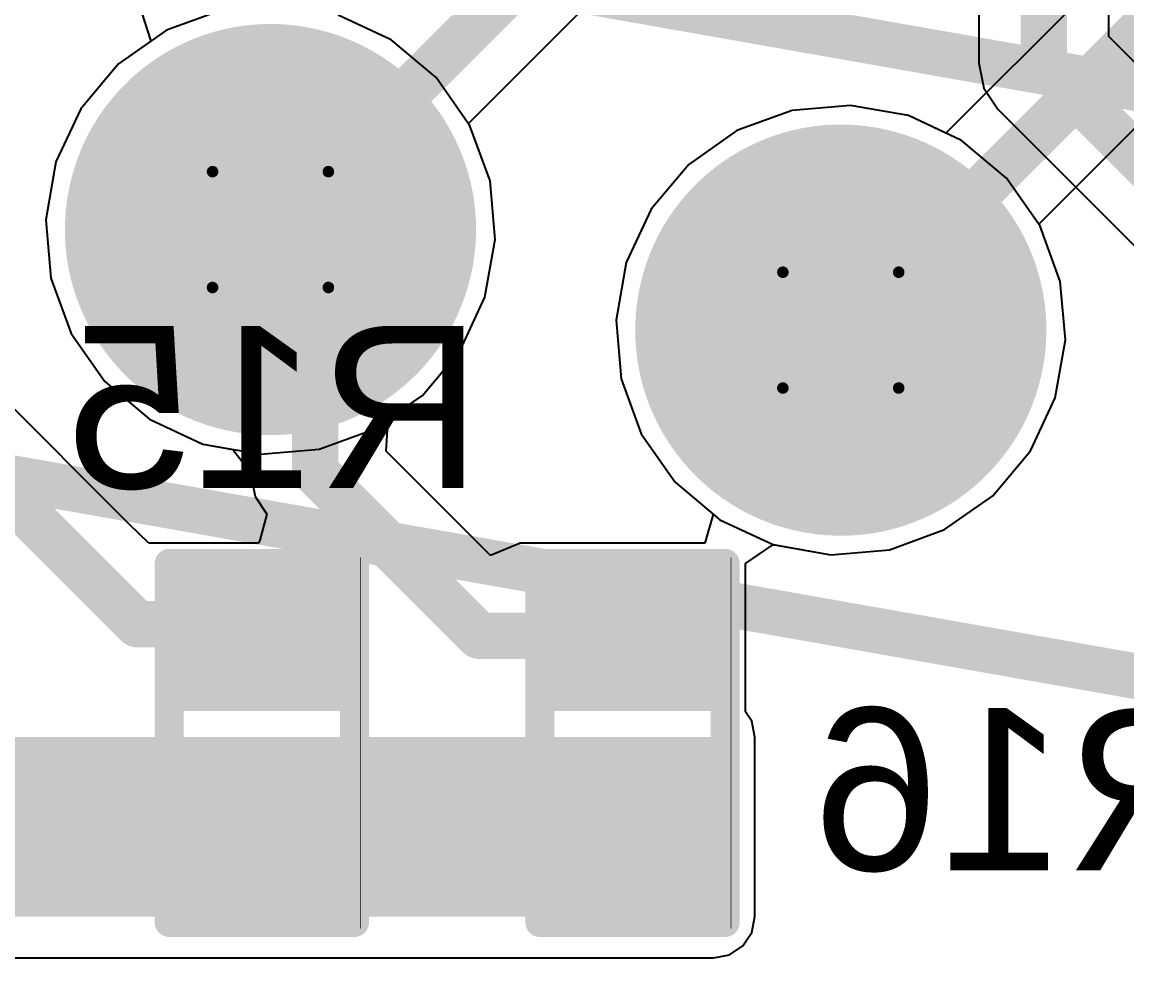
# Model space of a CAD drawing. Header units: inches. Extents: x -8 to 384, y -12 to 64.
# Drawn here: x 11.648 to 16.494, y -8.247 to -4.103 of the extents above; entities that cross this region are included whole.
import ezdxf

# ---------------------------------------------------------------- set-up
doc = ezdxf.new("R2010")
doc.units = ezdxf.units.IN
for name, color, linetype in [('Board_outline', 216, 'Continuous'), ('Bottom Layer', 5, 'Continuous'), ('Bottom Overlay', 54, 'Continuous'), ('Bottom Paste', 16, 'Continuous'), ('Bottom Solder', 6, 'Continuous'), ('Drill Drawing', 1, 'Continuous'), ('Multi-Layer', 9, 'Continuous'), ('Pad Holes', 156, 'Continuous'), ('Top Layer', 1, 'Continuous'), ('Top Overlay', 2, 'Continuous'), ('Top Solder', 216, 'Continuous')]:
    doc.layers.add(name, color=color, linetype=linetype)
doc.styles.add('Arial', font='', dxfattribs={"height": 0.2})
doc.styles.get('Arial').set_extended_font_data('Arial')

# ---------------------------------------------------------------- blocks, each defined once
blk = doc.blocks.new('HDR1X8_10')
at = {"layer": 'Bottom Layer'}
h = blk.add_hatch(color=5, dxfattribs=at)
edge = h.paths.add_edge_path()
edge.add_arc((10.16, 0), 0.8, 0, 360)
h = blk.add_hatch(color=5, dxfattribs=at)
edge = h.paths.add_edge_path()
edge.add_arc((12.7, 0), 0.8, 0, 360)
at = {"layer": 'Bottom Solder'}
h = blk.add_hatch(color=6, dxfattribs=at)
edge = h.paths.add_edge_path()
edge.add_arc((10.16, 0), 0.9016, 0, 360)
h = blk.add_hatch(color=6, dxfattribs=at)
edge = h.paths.add_edge_path()
edge.add_arc((12.7, 0), 0.9016, 0, 360)
at = {"layer": 'Multi-Layer'}
h = blk.add_hatch(color=9, dxfattribs=at)
edge = h.paths.add_edge_path()
edge.add_arc((10.16, 0), 0.8, 0, 360)
h = blk.add_hatch(color=9, dxfattribs=at)
edge = h.paths.add_edge_path()
edge.add_arc((12.7, 0), 0.8, 0, 360)
at = {"layer": 'Pad Holes'}
h = blk.add_hatch(color=7, dxfattribs=at)
edge = h.paths.add_edge_path()
edge.add_arc((10.16, 0), 0.475, 0, 360)
h = blk.add_hatch(color=7, dxfattribs=at)
edge = h.paths.add_edge_path()
edge.add_arc((12.7, 0), 0.475, 0, 360)
at = {"layer": 'Top Layer'}
h = blk.add_hatch(color=1, dxfattribs=at)
edge = h.paths.add_edge_path()
edge.add_arc((10.16, 0), 0.8, 0, 360)
h = blk.add_hatch(color=1, dxfattribs=at)
edge = h.paths.add_edge_path()
edge.add_arc((12.7, 0), 0.8, 0, 360)
at = {"layer": 'Top Solder'}
h = blk.add_hatch(color=216, dxfattribs=at)
edge = h.paths.add_edge_path()
edge.add_arc((10.16, 0), 0.9016, 0, 360)
h = blk.add_hatch(color=216, dxfattribs=at)
edge = h.paths.add_edge_path()
edge.add_arc((12.7, 0), 0.9016, 0, 360)
at = {"layer": 'Top Overlay'}
for points in [[(-1.27, 1.27, 0.2, 0.2, 0), (19.05, 1.27, 0.2, 0.2, 0)], [(-1.27, -1.27, 0.2, 0.2, 0), (19.05, -1.27, 0.2, 0.2, 0)]]:
    blk.add_lwpolyline(points, format="xyseb", dxfattribs=at)
blk = doc.blocks.new('R__0402_B_12')
at = {"layer": 'Bottom Layer'}
for points in [[(-0.2413, 0.3175), (-0.2413, -0.3175), (-0.6985, -0.3175), (-0.6985, 0.3175)], [(0.6985, 0.3175), (0.6985, -0.3175), (0.2413, -0.3175), (0.2413, 0.3175)]]:
    blk.add_hatch(color=5, dxfattribs=at).paths.add_polyline_path(points)
at = {"layer": 'Bottom Paste'}
for points in [[(-0.2413, 0.3175), (-0.2413, -0.3175), (-0.6985, -0.3175), (-0.6985, 0.3175)], [(0.6985, 0.3175), (0.6985, -0.3175), (0.2413, -0.3175), (0.2413, 0.3175)]]:
    blk.add_hatch(color=16, dxfattribs=at).paths.add_polyline_path(points)
at = {"layer": 'Bottom Solder'}
for points in [[(-0.1397, 0.4191), (-0.1397, -0.4191), (-0.8001, -0.4191), (-0.8001, 0.4191)], [(0.8001, 0.4191), (0.8001, -0.4191), (0.1397, -0.4191), (0.1397, 0.4191)]]:
    blk.add_hatch(color=6, dxfattribs=at).paths.add_polyline_path(points)
at = {"layer": 'Bottom Overlay'}
for points in [[(-0.7874, -0.4064, 0.127, 0.127, 0), (-0.7874, 0.4064, 0.127, 0.127, 0)], [(0.7874, 0.4064, 0.127, 0.127, 0), (-0.7874, 0.4064, 0.127, 0.127, 0)], [(0.7874, -0.4064, 0.127, 0.127, 0), (0.7874, 0.4064, 0.127, 0.127, 0)], [(0.8128, 0.4318, 0.00323, 0.00323, 0), (-0.8128, 0.4318, 0.00323, 0.00323, 0)], [(0.7874, -0.4064, 0.127, 0.127, 0), (-0.7874, -0.4064, 0.127, 0.127, 0)]]:
    blk.add_lwpolyline(points, format="xyseb", dxfattribs=at)
for points in [[(-0.8191, 0.4064, 0.0635, 0.0635, 1), (-0.7556, 0.4064, 0.0635, 0.0635, 1)], [(-0.8191, 0.4064, 0.0635, 0.0635, 1), (-0.7556, 0.4064, 0.0635, 0.0635, 1)], [(0.7556, 0.4064, 0.0635, 0.0635, 1), (0.8191, 0.4064, 0.0635, 0.0635, 1)], [(0.7556, 0.4064, 0.0635, 0.0635, 1), (0.8191, 0.4064, 0.0635, 0.0635, 1)], [(-0.8136, 0.4318, 0.00161, 0.00161, 1), (-0.812, 0.4318, 0.00161, 0.00161, 1)], [(0.812, 0.4318, 0.00161, 0.00161, 1), (0.8136, 0.4318, 0.00161, 0.00161, 1)], [(-0.8191, -0.4064, 0.0635, 0.0635, 1), (-0.7556, -0.4064, 0.0635, 0.0635, 1)], [(-0.8191, -0.4064, 0.0635, 0.0635, 1), (-0.7556, -0.4064, 0.0635, 0.0635, 1)], [(0.7556, -0.4064, 0.0635, 0.0635, 1), (0.8191, -0.4064, 0.0635, 0.0635, 1)], [(0.7556, -0.4064, 0.0635, 0.0635, 1), (0.8191, -0.4064, 0.0635, 0.0635, 1)]]:
    blk.add_lwpolyline(points, format="xyseb", close=True, dxfattribs=at)
blk = doc.blocks.new('R__0402_B_13')
at = {"layer": 'Bottom Layer'}
for points in [[(-0.2413, 0.3175), (-0.2413, -0.3175), (-0.6985, -0.3175), (-0.6985, 0.3175)], [(0.6985, 0.3175), (0.6985, -0.3175), (0.2413, -0.3175), (0.2413, 0.3175)]]:
    blk.add_hatch(color=5, dxfattribs=at).paths.add_polyline_path(points)
at = {"layer": 'Bottom Paste'}
for points in [[(-0.2413, 0.3175), (-0.2413, -0.3175), (-0.6985, -0.3175), (-0.6985, 0.3175)], [(0.6985, 0.3175), (0.6985, -0.3175), (0.2413, -0.3175), (0.2413, 0.3175)]]:
    blk.add_hatch(color=16, dxfattribs=at).paths.add_polyline_path(points)
at = {"layer": 'Bottom Solder'}
for points in [[(-0.1397, 0.4191), (-0.1397, -0.4191), (-0.8001, -0.4191), (-0.8001, 0.4191)], [(0.8001, 0.4191), (0.8001, -0.4191), (0.1397, -0.4191), (0.1397, 0.4191)]]:
    blk.add_hatch(color=6, dxfattribs=at).paths.add_polyline_path(points)
at = {"layer": 'Bottom Overlay'}
for points in [[(-0.7874, -0.4064, 0.127, 0.127, 0), (-0.7874, 0.4064, 0.127, 0.127, 0)], [(0.7874, 0.4064, 0.127, 0.127, 0), (-0.7874, 0.4064, 0.127, 0.127, 0)], [(0.7874, -0.4064, 0.127, 0.127, 0), (0.7874, 0.4064, 0.127, 0.127, 0)], [(0.8128, 0.4318, 0.00323, 0.00323, 0), (-0.8128, 0.4318, 0.00323, 0.00323, 0)], [(0.7874, -0.4064, 0.127, 0.127, 0), (-0.7874, -0.4064, 0.127, 0.127, 0)]]:
    blk.add_lwpolyline(points, format="xyseb", dxfattribs=at)
for points in [[(-0.8191, 0.4064, 0.0635, 0.0635, 1), (-0.7556, 0.4064, 0.0635, 0.0635, 1)], [(-0.8191, 0.4064, 0.0635, 0.0635, 1), (-0.7556, 0.4064, 0.0635, 0.0635, 1)], [(0.7556, 0.4064, 0.0635, 0.0635, 1), (0.8191, 0.4064, 0.0635, 0.0635, 1)], [(0.7556, 0.4064, 0.0635, 0.0635, 1), (0.8191, 0.4064, 0.0635, 0.0635, 1)], [(-0.8136, 0.4318, 0.00161, 0.00161, 1), (-0.812, 0.4318, 0.00161, 0.00161, 1)], [(0.812, 0.4318, 0.00161, 0.00161, 1), (0.8136, 0.4318, 0.00161, 0.00161, 1)], [(-0.8191, -0.4064, 0.0635, 0.0635, 1), (-0.7556, -0.4064, 0.0635, 0.0635, 1)], [(-0.8191, -0.4064, 0.0635, 0.0635, 1), (-0.7556, -0.4064, 0.0635, 0.0635, 1)], [(0.7556, -0.4064, 0.0635, 0.0635, 1), (0.8191, -0.4064, 0.0635, 0.0635, 1)], [(0.7556, -0.4064, 0.0635, 0.0635, 1), (0.8191, -0.4064, 0.0635, 0.0635, 1)]]:
    blk.add_lwpolyline(points, format="xyseb", close=True, dxfattribs=at)

msp = doc.modelspace()

# ---------------------------------------------------------------- hatches: boundary and pattern name
at = {"layer": 'Bottom Layer'}
msp.add_hatch(color=5, dxfattribs=at).paths.add_polyline_path([(9.1186, -8.0264), (14.6812, -8.0264), (14.6812, -7.239), (9.1186, -7.239)])

# ---------------------------------------------------------------- linework, layer by layer
at = {"layer": 'Board_outline'}
msp.add_lwpolyline([(37.5368, 13.3604, 0.254, 0.254, 1), (-7.4632, 13.3604, 0.254, 0.254, 1)], format="xyseb", close=True, dxfattribs=at)
at = {"layer": 'Bottom Layer'}
for p, q in [((16.5283, -3.7619), (15.7001, -4.5902)), ((12.5242, -4.0502), (12.2822, -4.1383)), ((13.2675, -4.1813), (13.0342, -4.0725)), ((12.2822, -4.1383), (12.0713, -4.2859)), ((13.4647, -4.3468), (13.2675, -4.1813)), ((16.107, -4.989), (16.8478, -4.2482)), ((12.0713, -4.2859), (11.9058, -4.4832)), ((13.6124, -4.5577), (13.4647, -4.3468)), ((11.9058, -4.4832), (11.797, -4.7165)), ((15.0256, -4.4913), (14.7836, -4.5793)), ((15.282, -4.4688), (15.0256, -4.4913)), ((15.5356, -4.5135), (15.282, -4.4688)), ((15.7001, -4.5902), (15.5356, -4.5135)), ((13.7005, -4.7996), (13.6124, -4.5577)), ((14.7836, -4.5793), (14.5727, -4.727)), ((11.797, -4.7165), (11.7523, -4.97)), ((14.5727, -4.727), (14.4072, -4.9242)), ((13.7229, -5.0561), (13.7005, -4.7996)), ((14.4072, -4.9242), (14.2984, -5.1576)), ((11.7523, -4.97), (11.7748, -5.2265)), ((16.1138, -4.9987), (16.107, -4.989)), ((16.2019, -5.2407), (16.1138, -4.9987)), ((13.6782, -5.3096), (13.7229, -5.0561)), ((14.2984, -5.1576), (14.2537, -5.4111)), ((12.118, -6.305), (10.9982, -5.1851)), ((11.7748, -5.2265), (11.8628, -5.4685)), ((16.2243, -5.4971), (16.2019, -5.2407)), ((13.5694, -5.543), (13.6782, -5.3096)), ((14.2537, -5.4111), (14.2762, -5.6676)), ((11.8628, -5.4685), (12.0105, -5.6794)), ((16.1796, -5.7507), (16.2243, -5.4971)), ((13.4039, -5.7402), (13.5694, -5.543)), ((14.2762, -5.6676), (14.3642, -5.9095)), ((12.0105, -5.6794), (12.2077, -5.8448)), ((13.2541, -5.8451), (13.4039, -5.7402)), ((16.0708, -5.984), (16.1796, -5.7507)), ((12.2077, -5.8448), (12.441, -5.9537)), ((13.2453, -5.9845), (13.2541, -5.8451)), ((14.3642, -5.9095), (14.5119, -6.1204)), ((12.441, -5.9537), (12.5728, -5.9769)), ((12.5728, -5.9769), (12.6483, -6.0752)), ((13.7033, -6.4424), (13.2453, -5.9845)), ((15.9053, -6.1813), (16.0708, -5.984)), ((12.6483, -6.0752), (12.67, -6.1842)), ((14.5119, -6.1204), (14.6795, -6.2611)), ((12.67, -6.1842), (12.7214, -6.2611)), ((15.6944, -6.3289), (15.9053, -6.1813)), ((12.7214, -6.2611), (12.6908, -6.3752)), ((14.6795, -6.2611), (14.643, -6.3881)), ((12.2047, -6.3881), (12.118, -6.305)), ((15.4525, -6.417), (15.6944, -6.3289)), ((12.6855, -6.3881), (12.2047, -6.3881)), ((12.2047, -6.3881), (12.2047, -6.3881)), ((12.2047, -6.3881), (12.2047, -6.3881)), ((12.6908, -6.3752), (12.6855, -6.3881)), ((13.8303, -6.3898), (13.7033, -6.4424)), ((14.643, -6.3881), (13.8303, -6.3881)), ((13.8303, -6.3881), (13.8303, -6.3898)), ((14.8209, -6.4782), (14.9416, -6.3953)), ((14.9416, -6.3953), (14.9479, -6.3957)), ((14.9479, -6.3957), (15.196, -6.4394)), ((15.196, -6.4394), (15.4525, -6.417)), ((14.8209, -7.128), (14.8209, -6.4782)), ((14.8487, -7.1696), (14.8209, -7.128)), ((14.8625, -7.239), (14.8487, -7.1696)), ((14.8625, -8.0264), (14.8625, -7.239)), ((14.8487, -8.0958), (14.8625, -8.0264)), ((14.8209, -8.1374), (14.8487, -8.0958)), ((14.8209, -8.1407), (14.8209, -8.1374)), ((14.7506, -8.1939), (14.8094, -8.1546)), ((14.8094, -8.1546), (14.8187, -8.1407)), ((14.8187, -8.1407), (14.8209, -8.1407)), ((10.2417, -8.2077), (14.6812, -8.2077)), ((14.6812, -8.2077), (14.7506, -8.1939))]:
    msp.add_line(p, q, dxfattribs=at)
for points in [[(15.239, -5.4541, 0.2032, 0.2032, 0), (16.7298, -3.9634, 0.2032, 0.2032, 0)], [(10.2362, -4.826, 0.2032, 0.2032, 0), (12.1539, -6.7437, 0.2032, 0.2032, 0)], [(12.7376, -5.0131, 0.2032, 0.2032, 0), (12.9331, -5.2086, 0.2032, 0.2032, 0)], [(12.9331, -6.0751, 0.2032, 0.2032, 0), (12.9331, -5.2086, 0.2032, 0.2032, 0)], [(12.9331, -6.0751, 0.2032, 0.2032, 0), (13.6525, -6.7945, 0.2032, 0.2032, 0)], [(12.1539, -6.7437, 0.2032, 0.2032, 0), (12.7, -6.7437, 0.2032, 0.2032, 0)], [(13.6525, -6.7945, 0.2032, 0.2032, 0), (14.3256, -6.7945, 0.2032, 0.2032, 0)]]:
    msp.add_lwpolyline(points, format="xyseb", dxfattribs=at)
for points in [[(12.6868, -5.0131, 0.1016, 0.1016, 1), (12.7884, -5.0131, 0.1016, 0.1016, 1)], [(12.8823, -5.2086, 0.1016, 0.1016, 1), (12.9839, -5.2086, 0.1016, 0.1016, 1)], [(12.8823, -5.2086, 0.1016, 0.1016, 1), (12.9839, -5.2086, 0.1016, 0.1016, 1)], [(15.1882, -5.4541, 0.1016, 0.1016, 1), (15.2898, -5.4541, 0.1016, 0.1016, 1)], [(12.8823, -6.0751, 0.1016, 0.1016, 1), (12.9839, -6.0751, 0.1016, 0.1016, 1)], [(12.8823, -6.0751, 0.1016, 0.1016, 1), (12.9839, -6.0751, 0.1016, 0.1016, 1)], [(12.1031, -6.7437, 0.1016, 0.1016, 1), (12.2047, -6.7437, 0.1016, 0.1016, 1)], [(12.1031, -6.7437, 0.1016, 0.1016, 1), (12.2047, -6.7437, 0.1016, 0.1016, 1)], [(12.6492, -6.7437, 0.1016, 0.1016, 1), (12.7508, -6.7437, 0.1016, 0.1016, 1)], [(13.6017, -6.7945, 0.1016, 0.1016, 1), (13.7033, -6.7945, 0.1016, 0.1016, 1)], [(13.6017, -6.7945, 0.1016, 0.1016, 1), (13.7033, -6.7945, 0.1016, 0.1016, 1)], [(14.2748, -6.7945, 0.1016, 0.1016, 1), (14.3764, -6.7945, 0.1016, 0.1016, 1)]]:
    msp.add_lwpolyline(points, format="xyseb", close=True, dxfattribs=at)
at = {"layer": 'Drill Drawing'}
for points in [[(12.4836, -4.7591, 0.0508, 0.0508, 0), (12.9916, -4.7591, 0.0508, 0.0508, 0)], [(12.4836, -5.2671, 0.0508, 0.0508, 0), (12.4836, -4.7591, 0.0508, 0.0508, 0)], [(12.9916, -5.2671, 0.0508, 0.0508, 0), (12.9916, -4.7591, 0.0508, 0.0508, 0)], [(14.985, -5.2001, 0.0508, 0.0508, 0), (15.493, -5.2001, 0.0508, 0.0508, 0)], [(14.985, -5.7081, 0.0508, 0.0508, 0), (14.985, -5.2001, 0.0508, 0.0508, 0)], [(15.493, -5.7081, 0.0508, 0.0508, 0), (15.493, -5.2001, 0.0508, 0.0508, 0)], [(12.4836, -5.2671, 0.0508, 0.0508, 0), (12.9916, -5.2671, 0.0508, 0.0508, 0)], [(14.985, -5.7081, 0.0508, 0.0508, 0), (15.493, -5.7081, 0.0508, 0.0508, 0)]]:
    msp.add_lwpolyline(points, format="xyseb", dxfattribs=at)
for points in [[(12.4709, -4.7591, 0.0254, 0.0254, 1), (12.4963, -4.7591, 0.0254, 0.0254, 1)], [(12.4709, -4.7591, 0.0254, 0.0254, 1), (12.4963, -4.7591, 0.0254, 0.0254, 1)], [(12.9789, -4.7591, 0.0254, 0.0254, 1), (13.0043, -4.7591, 0.0254, 0.0254, 1)], [(12.9789, -4.7591, 0.0254, 0.0254, 1), (13.0043, -4.7591, 0.0254, 0.0254, 1)], [(14.9723, -5.2001, 0.0254, 0.0254, 1), (14.9977, -5.2001, 0.0254, 0.0254, 1)], [(14.9723, -5.2001, 0.0254, 0.0254, 1), (14.9977, -5.2001, 0.0254, 0.0254, 1)], [(15.4803, -5.2001, 0.0254, 0.0254, 1), (15.5057, -5.2001, 0.0254, 0.0254, 1)], [(15.4803, -5.2001, 0.0254, 0.0254, 1), (15.5057, -5.2001, 0.0254, 0.0254, 1)], [(12.4709, -5.2671, 0.0254, 0.0254, 1), (12.4963, -5.2671, 0.0254, 0.0254, 1)], [(12.4709, -5.2671, 0.0254, 0.0254, 1), (12.4963, -5.2671, 0.0254, 0.0254, 1)], [(12.9789, -5.2671, 0.0254, 0.0254, 1), (13.0043, -5.2671, 0.0254, 0.0254, 1)], [(12.9789, -5.2671, 0.0254, 0.0254, 1), (13.0043, -5.2671, 0.0254, 0.0254, 1)], [(14.9723, -5.7081, 0.0254, 0.0254, 1), (14.9977, -5.7081, 0.0254, 0.0254, 1)], [(14.9723, -5.7081, 0.0254, 0.0254, 1), (14.9977, -5.7081, 0.0254, 0.0254, 1)], [(15.4803, -5.7081, 0.0254, 0.0254, 1), (15.5057, -5.7081, 0.0254, 0.0254, 1)], [(15.4803, -5.7081, 0.0254, 0.0254, 1), (15.5057, -5.7081, 0.0254, 0.0254, 1)]]:
    msp.add_lwpolyline(points, format="xyseb", close=True, dxfattribs=at)
at = {"layer": 'Top Layer'}
for p, q in [((16.4139, -4.1658), (16.4139, 2.1492)), ((13.6056, -4.5479), (15.6945, -2.4591)), ((15.8441, -2.4637), (15.8441, -4.2837)), ((12.1727, -4.0599), (12.2128, -4.1869)), ((17.2753, -5.0272), (16.4139, -4.1658)), ((12.2128, -4.1869), (12.0713, -4.2859)), ((12.0713, -4.2859), (11.9058, -4.4832)), ((15.8441, -4.2837), (15.8441, -4.2838)), ((15.8441, -4.2838), (15.8658, -4.3928)), ((15.8658, -4.3928), (15.9276, -4.4852)), ((11.9058, -4.4832), (11.797, -4.7165)), ((15.0256, -4.4913), (14.7836, -4.5793)), ((15.282, -4.4688), (15.0256, -4.4913)), ((15.5356, -4.5135), (15.282, -4.4688)), ((15.9276, -4.4852), (16.8765, -5.4342)), ((13.6124, -4.5577), (13.6056, -4.5479)), ((15.7689, -4.6223), (15.5356, -4.5135)), ((13.7005, -4.7996), (13.6124, -4.5577)), ((14.7836, -4.5793), (14.5727, -4.727)), ((15.9662, -4.7878), (15.7689, -4.6223)), ((11.797, -4.7165), (11.7523, -4.97)), ((14.5727, -4.727), (14.4072, -4.9242)), ((16.1138, -4.9987), (15.9662, -4.7878)), ((13.7229, -5.0561), (13.7005, -4.7996)), ((14.4072, -4.9242), (14.2984, -5.1576)), ((11.7523, -4.97), (11.7748, -5.2265)), ((16.2019, -5.2407), (16.1138, -4.9987)), ((13.6782, -5.3096), (13.7229, -5.0561)), ((14.2984, -5.1576), (14.2537, -5.4111)), ((11.7748, -5.2265), (11.8628, -5.4685)), ((16.2243, -5.4971), (16.2019, -5.2407)), ((13.5694, -5.543), (13.6782, -5.3096)), ((14.2537, -5.4111), (14.2762, -5.6676)), ((11.8628, -5.4685), (12.0105, -5.6794)), ((16.1796, -5.7507), (16.2243, -5.4971)), ((13.4039, -5.7402), (13.5694, -5.543)), ((14.2762, -5.6676), (14.3642, -5.9095)), ((12.0105, -5.6794), (12.2077, -5.8448)), ((13.193, -5.8879), (13.4039, -5.7402)), ((16.0708, -5.984), (16.1796, -5.7507)), ((12.2077, -5.8448), (12.441, -5.9537)), ((12.9511, -5.9759), (13.193, -5.8879)), ((14.3642, -5.9095), (14.5119, -6.1204)), ((12.441, -5.9537), (12.6946, -5.9984)), ((12.6946, -5.9984), (12.9511, -5.9759)), ((15.9053, -6.1813), (16.0708, -5.984)), ((14.5119, -6.1204), (14.7091, -6.2859)), ((15.6944, -6.3289), (15.9053, -6.1813)), ((14.7091, -6.2859), (14.9425, -6.3947)), ((15.4525, -6.417), (15.6944, -6.3289)), ((14.9425, -6.3947), (15.196, -6.4394)), ((15.196, -6.4394), (15.4525, -6.417))]:
    msp.add_line(p, q, dxfattribs=at)
for points in [[(16.129, -4.2838, 0.2032, 0.2032, 0), (16.129, 2.54, 0.2032, 0.2032, 0)], [(12.7376, -5.0131, 0.2032, 0.2032, 0), (15.493, -2.2576, 0.2032, 0.2032, 0)], [(16.129, -4.2838, 0.2032, 0.2032, 0), (17.7404, -5.8952, 0.2032, 0.2032, 0)]]:
    msp.add_lwpolyline(points, format="xyseb", dxfattribs=at)
for points in [[(16.0782, -4.2838, 0.1016, 0.1016, 1), (16.1798, -4.2838, 0.1016, 0.1016, 1)], [(16.0782, -4.2838, 0.1016, 0.1016, 1), (16.1798, -4.2838, 0.1016, 0.1016, 1)], [(12.6868, -5.0131, 0.1016, 0.1016, 1), (12.7884, -5.0131, 0.1016, 0.1016, 1)]]:
    msp.add_lwpolyline(points, format="xyseb", close=True, dxfattribs=at)

# ---------------------------------------------------------------- block references
for name, p, rotation in [('HDR1X8_10', (2.732, -3.2488), 350.0000000000001), ('R__0402_B_13', (12.7, -7.2644), 270), ('R__0402_B_12', (14.3256, -7.2644), 270)]:
    msp.add_blockref(name, p, dxfattribs=dict(rotation=rotation))

# ---------------------------------------------------------------- texts
at = {"layer": 'Bottom Overlay', "style": 'Arial', "text_generation_flag": 2}
for s, p in [('R15', (13.6649, -6.1467)), ('R16', (16.9415, -7.8231))]:
    msp.add_text(s, height=0.7112, dxfattribs=at).set_placement(p)

doc.saveas('drawing.dxf')
